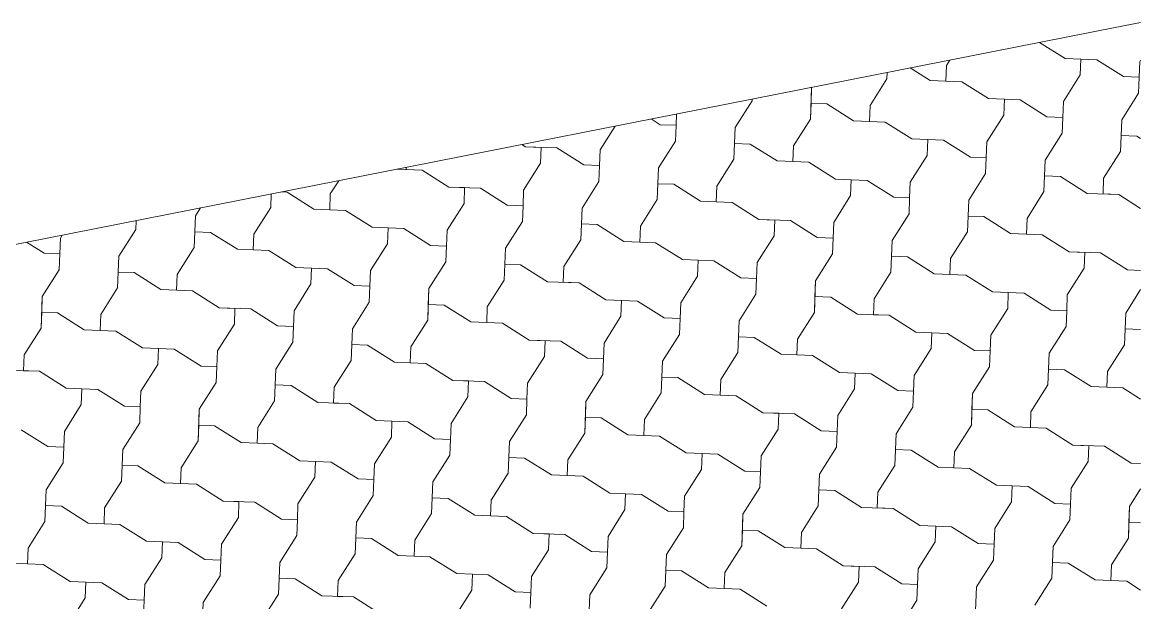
# Model space of a CAD drawing. Header units: metres. Extents: x -111189 to -108577, y -72951 to -72647.
# Drawn here: x -110692.585 to -110690.757, y -72940.274 to -72939.325 of the extents above; entities that cross this region are included whole.
import ezdxf

# ---------------------------------------------------------------- set-up
doc = ezdxf.new("R2010")
doc.units = ezdxf.units.M
doc.header["$MEASUREMENT"] = 0
doc.set_wipeout_variables(frame=1)
doc.linetypes.add('Dot & Dashed', pattern=[0.670278, 0.3175, -0.176389, 0, -0.176389])
doc.linetypes.add('Wipeout_Contour', pattern=[1, 0, -1])
doc.layers.add('Planta Piso RC_1_0', color=7, linetype='Continuous')
doc.layers.add('Planta Piso RC_1_02 - PASSEIOS', color=7, linetype='Continuous')

# ---------------------------------------------------------------- blocks, each defined once
blk = doc.blocks.new('*X142', base_point=(-110724.9594, -72968.689))
at = {"layer": 'Planta Piso RC_1_02 - PASSEIOS', "color": 253, "linetype": 'Continuous', "lineweight": 9, "ltscale": 1000}
for p, q in [((-110690.9219, -72939.3572), (-110690.8801, -72939.3835)), ((-110690.9219, -72939.3572), (-110690.8801, -72939.3835)), ((-110691.0739, -72939.3948), (-110691.0684, -72939.3861)), ((-110691.0739, -72939.3948), (-110691.0684, -72939.3861)), ((-110690.8801, -72939.3835), (-110690.8543, -72939.3845)), ((-110690.8801, -72939.3835), (-110690.8284, -72939.3856)), ((-110690.8553, -72939.4104), (-110690.8543, -72939.3845)), ((-110690.8284, -72939.3856), (-110690.7846, -72939.4132)), ((-110690.7577, -72939.3884), (-110690.7588, -72939.4142)), ((-110690.7577, -72939.3884), (-110690.7566, -72939.3865)), ((-110691.1714, -72939.4168), (-110691.171, -72939.4063)), ((-110691.1714, -72939.4168), (-110691.171, -72939.4063)), ((-110691.1335, -72939.3989), (-110691.1008, -72939.4196)), ((-110691.0739, -72939.3948), (-110691.0749, -72939.4207)), ((-110691.0739, -72939.3948), (-110691.0749, -72939.4207)), ((-110691.1991, -72939.4606), (-110691.1714, -72939.4168)), ((-110691.1991, -72939.4606), (-110691.1714, -72939.4168)), ((-110691.1008, -72939.4196), (-110691.0491, -72939.4217)), ((-110691.0491, -72939.4217), (-110691.0749, -72939.4207)), ((-110691.0491, -72939.4217), (-110691.0053, -72939.4493)), ((-110691.0491, -72939.4217), (-110691.0053, -72939.4493)), ((-110690.8829, -72939.4542), (-110690.8553, -72939.4104)), ((-110690.7846, -72939.4132), (-110690.7588, -72939.4142)), ((-110690.7598, -72939.4401), (-110690.7588, -72939.4142)), ((-110690.7598, -72939.4401), (-110690.7588, -72939.4142)), ((-110691.2966, -72939.4826), (-110691.2946, -72939.4309)), ((-110691.2946, -72939.4309), (-110691.2956, -72939.4568)), ((-110691.2946, -72939.4309), (-110691.2945, -72939.4307)), ((-110691.2946, -72939.4309), (-110691.2945, -72939.4307)), ((-110690.7874, -72939.4838), (-110690.7598, -72939.4401)), ((-110690.7874, -72939.4838), (-110690.7598, -72939.4401)), ((-110691.4198, -72939.4967), (-110691.3921, -72939.453)), ((-110691.4198, -72939.4967), (-110691.3921, -72939.453)), ((-110691.3921, -72939.453), (-110691.392, -72939.45)), ((-110691.3921, -72939.453), (-110691.392, -72939.45)), ((-110691.2966, -72939.4826), (-110691.2956, -72939.4568)), ((-110691.2697, -72939.4578), (-110691.2956, -72939.4568)), ((-110691.2697, -72939.4578), (-110691.226, -72939.4854)), ((-110691.1991, -72939.4606), (-110691.2001, -72939.4865)), ((-110691.1991, -72939.4606), (-110691.2001, -72939.4865)), ((-110691.0053, -72939.4493), (-110690.9794, -72939.4503)), ((-110691.0053, -72939.4493), (-110690.9536, -72939.4514)), ((-110690.9805, -72939.4762), (-110690.9794, -72939.4503)), ((-110690.9536, -72939.4514), (-110690.9098, -72939.479)), ((-110690.8829, -72939.4542), (-110690.8839, -72939.48)), ((-110691.5569, -72939.4825), (-110691.5421, -72939.4919)), ((-110691.5155, -72939.4744), (-110691.5163, -72939.4929)), ((-110691.3243, -72939.5264), (-110691.2966, -72939.4826)), ((-110691.3243, -72939.5264), (-110691.2966, -72939.4826)), ((-110691.0081, -72939.52), (-110690.9805, -72939.4762)), ((-110690.9098, -72939.479), (-110690.8839, -72939.48)), ((-110690.885, -72939.5059), (-110690.8839, -72939.48)), ((-110690.885, -72939.5059), (-110690.8839, -72939.48)), ((-110691.6404, -72939.5328), (-110691.616, -72939.4942)), ((-110691.5421, -72939.4919), (-110691.5163, -72939.4929)), ((-110691.5173, -72939.5188), (-110691.5163, -72939.4929)), ((-110691.5173, -72939.5188), (-110691.5163, -72939.4929)), ((-110691.4218, -72939.5484), (-110691.4198, -72939.4967)), ((-110691.4198, -72939.4967), (-110691.4208, -72939.5226)), ((-110691.226, -72939.4854), (-110691.1742, -72939.4875)), ((-110691.1742, -72939.4875), (-110691.2001, -72939.4865)), ((-110691.1742, -72939.4875), (-110691.1305, -72939.5151)), ((-110691.1742, -72939.4875), (-110691.1305, -72939.5151)), ((-110690.7895, -72939.5356), (-110690.7874, -72939.4838)), ((-110690.7874, -72939.4838), (-110690.7885, -72939.5097)), ((-110691.5449, -72939.5625), (-110691.5173, -72939.5188)), ((-110691.5449, -72939.5625), (-110691.5173, -72939.5188)), ((-110691.1305, -72939.5151), (-110691.1046, -72939.5161)), ((-110691.1305, -72939.5151), (-110691.0788, -72939.5172)), ((-110691.1056, -72939.542), (-110691.1046, -72939.5161)), ((-110691.0788, -72939.5172), (-110691.035, -72939.5448)), ((-110690.9126, -72939.5497), (-110690.885, -72939.5059)), ((-110690.9126, -72939.5497), (-110690.885, -72939.5059)), ((-110690.7895, -72939.5356), (-110690.7885, -72939.5097)), ((-110690.7626, -72939.5107), (-110690.7885, -72939.5097)), ((-110690.7626, -72939.5107), (-110690.7566, -72939.5145)), ((-110691.7686, -72939.5243), (-110691.7628, -72939.528)), ((-110691.7686, -72939.5243), (-110691.7628, -72939.528)), ((-110691.7628, -72939.528), (-110691.7369, -72939.529)), ((-110691.7628, -72939.528), (-110691.7111, -72939.53)), ((-110691.738, -72939.5549), (-110691.7369, -72939.529)), ((-110691.7111, -72939.53), (-110691.6673, -72939.5577)), ((-110691.6404, -72939.5328), (-110691.6414, -72939.5587)), ((-110691.4218, -72939.5484), (-110691.4208, -72939.5226)), ((-110691.3949, -72939.5236), (-110691.4208, -72939.5226)), ((-110691.3949, -72939.5236), (-110691.3511, -72939.5512)), ((-110691.3243, -72939.5264), (-110691.3253, -72939.5523)), ((-110691.3243, -72939.5264), (-110691.3253, -72939.5523)), ((-110691.0081, -72939.52), (-110691.0091, -72939.5458)), ((-110690.8171, -72939.5793), (-110690.7895, -72939.5356)), ((-110690.8171, -72939.5793), (-110690.7895, -72939.5356)), ((-110691.7656, -72939.5987), (-110691.738, -72939.5549)), ((-110691.4494, -72939.5922), (-110691.4218, -72939.5484)), ((-110691.4494, -72939.5922), (-110691.4218, -72939.5484)), ((-110691.3511, -72939.5512), (-110691.2994, -72939.5533)), ((-110691.2994, -72939.5533), (-110691.3253, -72939.5523)), ((-110691.2994, -72939.5533), (-110691.2557, -72939.5809)), ((-110691.2994, -72939.5533), (-110691.2557, -72939.5809)), ((-110691.1333, -72939.5858), (-110691.1056, -72939.542)), ((-110691.035, -72939.5448), (-110691.0091, -72939.5458)), ((-110691.0101, -72939.5717), (-110691.0091, -72939.5458)), ((-110691.0101, -72939.5717), (-110691.0091, -72939.5458)), ((-110690.9147, -72939.6014), (-110690.9126, -72939.5497)), ((-110690.9126, -72939.5497), (-110690.9136, -72939.5755)), ((-110691.9723, -72939.5646), (-110691.9318, -72939.5662)), ((-110691.9575, -72939.5616), (-110691.9576, -72939.5651)), ((-110691.9575, -72939.5616), (-110691.9576, -72939.5651)), ((-110691.9318, -72939.5662), (-110691.9576, -72939.5651)), ((-110691.9318, -72939.5662), (-110691.888, -72939.5938)), ((-110691.9318, -72939.5662), (-110691.888, -72939.5938)), ((-110691.6673, -72939.5577), (-110691.6414, -72939.5587)), ((-110691.6425, -72939.5846), (-110691.6414, -72939.5587)), ((-110691.6425, -72939.5846), (-110691.6414, -72939.5587)), ((-110691.547, -72939.6143), (-110691.5449, -72939.5625)), ((-110691.5449, -72939.5625), (-110691.546, -72939.5884)), ((-110691.0378, -72939.6155), (-110691.0101, -72939.5717)), ((-110691.0378, -72939.6155), (-110691.0101, -72939.5717)), ((-110692.0818, -72939.6051), (-110692.0681, -72939.5835)), ((-110692.0818, -72939.6051), (-110692.0681, -72939.5835)), ((-110691.6701, -72939.6283), (-110691.6425, -72939.5846)), ((-110691.6701, -72939.6283), (-110691.6425, -72939.5846)), ((-110691.547, -72939.6143), (-110691.546, -72939.5884)), ((-110691.5201, -72939.5894), (-110691.546, -72939.5884)), ((-110691.5201, -72939.5894), (-110691.4763, -72939.6171)), ((-110691.4494, -72939.5922), (-110691.4505, -72939.6181)), ((-110691.4494, -72939.5922), (-110691.4505, -72939.6181)), ((-110691.2557, -72939.5809), (-110691.2298, -72939.582)), ((-110691.2557, -72939.5809), (-110691.2039, -72939.583)), ((-110691.2308, -72939.6078), (-110691.2298, -72939.582)), ((-110691.2039, -72939.583), (-110691.1602, -72939.6106)), ((-110691.1333, -72939.5858), (-110691.1343, -72939.6116)), ((-110690.9147, -72939.6014), (-110690.9136, -72939.5755)), ((-110690.8878, -72939.5765), (-110690.9136, -72939.5755)), ((-110690.8878, -72939.5765), (-110690.844, -72939.6042)), ((-110690.8171, -72939.5793), (-110690.8181, -72939.6052)), ((-110690.8171, -72939.5793), (-110690.8181, -72939.6052)), ((-110692.1793, -72939.6271), (-110692.1784, -72939.6052)), ((-110692.1793, -72939.6271), (-110692.1784, -72939.6052)), ((-110692.1524, -72939.6023), (-110692.1616, -72939.6019)), ((-110692.1524, -72939.6023), (-110692.1087, -72939.6299)), ((-110692.0818, -72939.6051), (-110692.0828, -72939.631)), ((-110692.0818, -72939.6051), (-110692.0828, -72939.631)), ((-110691.888, -72939.5938), (-110691.8621, -72939.5948)), ((-110691.888, -72939.5938), (-110691.8363, -72939.5959)), ((-110691.8631, -72939.6207), (-110691.8621, -72939.5948)), ((-110691.8363, -72939.5959), (-110691.7925, -72939.6235)), ((-110691.7656, -72939.5987), (-110691.7666, -72939.6245)), ((-110691.2585, -72939.6516), (-110691.2308, -72939.6078)), ((-110691.1602, -72939.6106), (-110691.1343, -72939.6116)), ((-110690.9423, -72939.6451), (-110690.9147, -72939.6014)), ((-110690.9423, -72939.6451), (-110690.9147, -72939.6014)), ((-110690.844, -72939.6042), (-110690.7923, -72939.6062)), ((-110690.7923, -72939.6062), (-110690.8181, -72939.6052)), ((-110690.7923, -72939.6062), (-110690.7566, -72939.6288)), ((-110690.7923, -72939.6062), (-110690.7566, -72939.6288)), ((-110692.3024, -72939.6412), (-110692.2942, -72939.6281)), ((-110692.3024, -72939.6412), (-110692.2942, -72939.6281)), ((-110692.2069, -72939.6709), (-110692.1793, -72939.6271)), ((-110692.2069, -72939.6709), (-110692.1793, -72939.6271)), ((-110691.8908, -72939.6645), (-110691.8631, -72939.6207)), ((-110691.7925, -72939.6235), (-110691.7666, -72939.6245)), ((-110691.7677, -72939.6504), (-110691.7666, -72939.6245)), ((-110691.7677, -72939.6504), (-110691.7666, -72939.6245)), ((-110691.6722, -72939.6801), (-110691.6701, -72939.6283)), ((-110691.6701, -72939.6283), (-110691.6711, -72939.6542)), ((-110691.5746, -72939.658), (-110691.547, -72939.6143)), ((-110691.5746, -72939.658), (-110691.547, -72939.6143)), ((-110691.4763, -72939.6171), (-110691.4246, -72939.6191)), ((-110691.4246, -72939.6191), (-110691.4505, -72939.6181)), ((-110691.4246, -72939.6191), (-110691.3808, -72939.6467)), ((-110691.4246, -72939.6191), (-110691.3808, -72939.6467)), ((-110691.1353, -72939.6375), (-110691.1343, -72939.6116)), ((-110691.1353, -72939.6375), (-110691.1343, -72939.6116)), ((-110691.0398, -72939.6672), (-110691.0378, -72939.6155)), ((-110691.0378, -72939.6155), (-110691.0388, -72939.6413)), ((-110692.3045, -72939.6929), (-110692.3024, -72939.6412)), ((-110692.3024, -72939.6412), (-110692.3035, -72939.6671)), ((-110692.1087, -72939.6299), (-110692.0569, -72939.632)), ((-110692.0569, -72939.632), (-110692.0828, -72939.631)), ((-110692.0569, -72939.632), (-110692.0132, -72939.6596)), ((-110692.0569, -72939.632), (-110692.0132, -72939.6596)), ((-110691.3808, -72939.6467), (-110691.355, -72939.6478)), ((-110691.3808, -72939.6467), (-110691.3291, -72939.6488)), ((-110691.356, -72939.6736), (-110691.355, -72939.6478)), ((-110691.163, -72939.6813), (-110691.1353, -72939.6375)), ((-110691.163, -72939.6813), (-110691.1353, -72939.6375)), ((-110691.0398, -72939.6672), (-110691.0388, -72939.6413)), ((-110691.0129, -72939.6423), (-110691.0388, -72939.6413)), ((-110691.0129, -72939.6423), (-110690.9692, -72939.67)), ((-110690.9423, -72939.6451), (-110690.9433, -72939.671)), ((-110690.9423, -72939.6451), (-110690.9433, -72939.671)), ((-110692.4276, -72939.707), (-110692.4, -72939.6632)), ((-110692.4276, -72939.707), (-110692.4, -72939.6632)), ((-110692.4, -72939.6632), (-110692.3994, -72939.6489)), ((-110692.4, -72939.6632), (-110692.3994, -72939.6489)), ((-110692.0132, -72939.6596), (-110691.9873, -72939.6606)), ((-110692.0132, -72939.6596), (-110691.9614, -72939.6617)), ((-110691.9883, -72939.6865), (-110691.9873, -72939.6606)), ((-110691.9614, -72939.6617), (-110691.9177, -72939.6893)), ((-110691.8908, -72939.6645), (-110691.8918, -72939.6903)), ((-110691.7953, -72939.6941), (-110691.7677, -72939.6504)), ((-110691.7953, -72939.6941), (-110691.7677, -72939.6504)), ((-110691.6722, -72939.6801), (-110691.6711, -72939.6542)), ((-110691.6453, -72939.6552), (-110691.6711, -72939.6542)), ((-110691.6453, -72939.6552), (-110691.6015, -72939.6829)), ((-110691.5746, -72939.658), (-110691.5756, -72939.6839)), ((-110691.5746, -72939.658), (-110691.5756, -72939.6839)), ((-110691.3291, -72939.6488), (-110691.2853, -72939.6764)), ((-110691.2585, -72939.6516), (-110691.2595, -72939.6774)), ((-110692.5784, -72939.6842), (-110692.55, -72939.7022)), ((-110692.5231, -72939.6773), (-110692.5241, -72939.7032)), ((-110692.5231, -72939.6773), (-110692.5202, -72939.6727)), ((-110692.3045, -72939.6929), (-110692.3035, -72939.6671)), ((-110692.2776, -72939.6681), (-110692.3035, -72939.6671)), ((-110692.2776, -72939.6681), (-110692.2338, -72939.6957)), ((-110692.2069, -72939.6709), (-110692.208, -72939.6968)), ((-110692.2069, -72939.6709), (-110692.208, -72939.6968)), ((-110691.6998, -72939.7238), (-110691.6722, -72939.6801)), ((-110691.6998, -72939.7238), (-110691.6722, -72939.6801)), ((-110691.6015, -72939.6829), (-110691.5498, -72939.6849)), ((-110691.5498, -72939.6849), (-110691.5756, -72939.6839)), ((-110691.3836, -72939.7174), (-110691.356, -72939.6736)), ((-110691.2853, -72939.6764), (-110691.2595, -72939.6774)), ((-110691.2605, -72939.7033), (-110691.2595, -72939.6774)), ((-110691.2605, -72939.7033), (-110691.2595, -72939.6774)), ((-110691.165, -72939.733), (-110691.163, -72939.6813)), ((-110691.163, -72939.6813), (-110691.164, -72939.7071)), ((-110691.0675, -72939.711), (-110691.0398, -72939.6672)), ((-110691.0675, -72939.711), (-110691.0398, -72939.6672)), ((-110690.9692, -72939.67), (-110690.9175, -72939.672)), ((-110690.9175, -72939.672), (-110690.9433, -72939.671)), ((-110690.9175, -72939.672), (-110690.8737, -72939.6997)), ((-110690.9175, -72939.672), (-110690.8737, -72939.6997)), ((-110692.55, -72939.7022), (-110692.5241, -72939.7032)), ((-110692.3321, -72939.7367), (-110692.3045, -72939.6929)), ((-110692.3321, -72939.7367), (-110692.3045, -72939.6929)), ((-110692.2338, -72939.6957), (-110692.1821, -72939.6978)), ((-110692.1821, -72939.6978), (-110692.208, -72939.6968)), ((-110692.1821, -72939.6978), (-110692.1383, -72939.7254)), ((-110692.1821, -72939.6978), (-110692.1383, -72939.7254)), ((-110692.016, -72939.7303), (-110691.9883, -72939.6865)), ((-110691.9177, -72939.6893), (-110691.8918, -72939.6903)), ((-110691.8928, -72939.7162), (-110691.8918, -72939.6903)), ((-110691.8928, -72939.7162), (-110691.8918, -72939.6903)), ((-110691.7973, -72939.7459), (-110691.7953, -72939.6941)), ((-110691.7953, -72939.6941), (-110691.7963, -72939.72)), ((-110691.5498, -72939.6849), (-110691.506, -72939.7125)), ((-110691.5498, -72939.6849), (-110691.506, -72939.7125)), ((-110690.8737, -72939.6997), (-110690.8478, -72939.7007)), ((-110690.8737, -72939.6997), (-110690.822, -72939.7017)), ((-110690.8488, -72939.7266), (-110690.8478, -72939.7007)), ((-110690.822, -72939.7017), (-110690.7782, -72939.7294)), ((-110692.5252, -72939.7291), (-110692.5241, -72939.7032)), ((-110692.5252, -72939.7291), (-110692.5241, -72939.7032)), ((-110692.4297, -72939.7587), (-110692.4276, -72939.707)), ((-110692.4276, -72939.707), (-110692.4286, -72939.7329)), ((-110691.9205, -72939.76), (-110691.8928, -72939.7162)), ((-110691.9205, -72939.76), (-110691.8928, -72939.7162)), ((-110691.7973, -72939.7459), (-110691.7963, -72939.72)), ((-110691.7705, -72939.721), (-110691.7963, -72939.72)), ((-110691.506, -72939.7125), (-110691.4801, -72939.7136)), ((-110691.506, -72939.7125), (-110691.4543, -72939.7146)), ((-110691.4812, -72939.7394), (-110691.4801, -72939.7136)), ((-110691.4543, -72939.7146), (-110691.4105, -72939.7422)), ((-110691.3836, -72939.7174), (-110691.3847, -72939.7433)), ((-110691.2881, -72939.7471), (-110691.2605, -72939.7033)), ((-110691.2881, -72939.7471), (-110691.2605, -72939.7033)), ((-110691.165, -72939.733), (-110691.164, -72939.7071)), ((-110691.1381, -72939.7082), (-110691.164, -72939.7071)), ((-110691.1381, -72939.7082), (-110691.0944, -72939.7358)), ((-110691.0675, -72939.711), (-110691.0685, -72939.7368)), ((-110691.0675, -72939.711), (-110691.0685, -72939.7368)), ((-110692.5528, -72939.7728), (-110692.5252, -72939.7291)), ((-110692.5528, -72939.7728), (-110692.5252, -72939.7291)), ((-110692.4297, -72939.7587), (-110692.4286, -72939.7329)), ((-110692.4028, -72939.7339), (-110692.4286, -72939.7329)), ((-110692.4028, -72939.7339), (-110692.359, -72939.7615)), ((-110692.3321, -72939.7367), (-110692.3331, -72939.7626)), ((-110692.3321, -72939.7367), (-110692.3331, -72939.7626)), ((-110692.1383, -72939.7254), (-110692.1125, -72939.7264)), ((-110692.1383, -72939.7254), (-110692.0866, -72939.7275)), ((-110692.1135, -72939.7523), (-110692.1125, -72939.7264)), ((-110692.0866, -72939.7275), (-110692.0428, -72939.7551)), ((-110692.016, -72939.7303), (-110692.017, -72939.7561)), ((-110691.7705, -72939.721), (-110691.7267, -72939.7487)), ((-110691.6998, -72939.7238), (-110691.7008, -72939.7497)), ((-110691.6998, -72939.7238), (-110691.7008, -72939.7497)), ((-110691.1926, -72939.7768), (-110691.165, -72939.733)), ((-110691.1926, -72939.7768), (-110691.165, -72939.733)), ((-110691.0944, -72939.7358), (-110691.0426, -72939.7378)), ((-110691.0426, -72939.7378), (-110691.0685, -72939.7368)), ((-110691.0426, -72939.7378), (-110690.9989, -72939.7655)), ((-110691.0426, -72939.7378), (-110690.9989, -72939.7655)), ((-110690.8765, -72939.7703), (-110690.8488, -72939.7266)), ((-110690.7782, -72939.7294), (-110690.7566, -72939.7302)), ((-110692.1411, -72939.7961), (-110692.1135, -72939.7523)), ((-110692.0428, -72939.7551), (-110692.017, -72939.7561)), ((-110692.018, -72939.782), (-110692.017, -72939.7561)), ((-110692.018, -72939.782), (-110692.017, -72939.7561)), ((-110691.825, -72939.7896), (-110691.7973, -72939.7459)), ((-110691.825, -72939.7896), (-110691.7973, -72939.7459)), ((-110691.7267, -72939.7487), (-110691.675, -72939.7507)), ((-110691.675, -72939.7507), (-110691.7008, -72939.7497)), ((-110691.675, -72939.7507), (-110691.6312, -72939.7784)), ((-110691.675, -72939.7507), (-110691.6312, -72939.7784)), ((-110691.5088, -72939.7832), (-110691.4812, -72939.7394)), ((-110691.4105, -72939.7422), (-110691.3847, -72939.7433)), ((-110691.3857, -72939.7691), (-110691.3847, -72939.7433)), ((-110691.3857, -72939.7691), (-110691.3847, -72939.7433)), ((-110691.2902, -72939.7988), (-110691.2881, -72939.7471)), ((-110691.2881, -72939.7471), (-110691.2892, -72939.7729)), ((-110692.5548, -72939.8245), (-110692.5528, -72939.7728)), ((-110692.5528, -72939.7728), (-110692.5538, -72939.7987)), ((-110692.4573, -72939.8025), (-110692.4297, -72939.7587)), ((-110692.4573, -72939.8025), (-110692.4297, -72939.7587)), ((-110692.359, -72939.7615), (-110692.3073, -72939.7636)), ((-110692.3073, -72939.7636), (-110692.3331, -72939.7626)), ((-110692.3073, -72939.7636), (-110692.2635, -72939.7912)), ((-110692.3073, -72939.7636), (-110692.2635, -72939.7912)), ((-110691.9225, -72939.8117), (-110691.9205, -72939.76)), ((-110691.9205, -72939.76), (-110691.9215, -72939.7858)), ((-110691.4133, -72939.8129), (-110691.3857, -72939.7691)), ((-110691.4133, -72939.8129), (-110691.3857, -72939.7691)), ((-110691.2902, -72939.7988), (-110691.2892, -72939.7729)), ((-110691.2633, -72939.774), (-110691.2892, -72939.7729)), ((-110691.2633, -72939.774), (-110691.2195, -72939.8016)), ((-110690.9989, -72939.7655), (-110690.973, -72939.7665)), ((-110690.9989, -72939.7655), (-110690.9471, -72939.7675)), ((-110690.974, -72939.7924), (-110690.973, -72939.7665)), ((-110690.9471, -72939.7675), (-110690.9034, -72939.7952)), ((-110690.8765, -72939.7703), (-110690.8775, -72939.7962)), ((-110690.781, -72939.8), (-110690.7566, -72939.7613)), ((-110690.781, -72939.8), (-110690.7566, -72939.7613)), ((-110692.2635, -72939.7912), (-110692.2377, -72939.7923)), ((-110692.2635, -72939.7912), (-110692.2118, -72939.7933)), ((-110692.2387, -72939.8181), (-110692.2377, -72939.7923)), ((-110692.2118, -72939.7933), (-110692.168, -72939.8209)), ((-110692.0456, -72939.8258), (-110692.018, -72939.782)), ((-110692.0456, -72939.8258), (-110692.018, -72939.782)), ((-110691.9225, -72939.8117), (-110691.9215, -72939.7858)), ((-110691.8956, -72939.7868), (-110691.9215, -72939.7858)), ((-110691.8956, -72939.7868), (-110691.8519, -72939.8145)), ((-110691.825, -72939.7896), (-110691.826, -72939.8155)), ((-110691.825, -72939.7896), (-110691.826, -72939.8155)), ((-110691.6312, -72939.7784), (-110691.6053, -72939.7794)), ((-110691.6312, -72939.7784), (-110691.5795, -72939.7804)), ((-110691.6064, -72939.8052), (-110691.6053, -72939.7794)), ((-110691.5795, -72939.7804), (-110691.5357, -72939.808)), ((-110691.5088, -72939.7832), (-110691.5098, -72939.8091)), ((-110691.1926, -72939.7768), (-110691.1937, -72939.8026)), ((-110691.1926, -72939.7768), (-110691.1937, -72939.8026)), ((-110691.0017, -72939.8361), (-110690.974, -72939.7924)), ((-110692.5548, -72939.8245), (-110692.5538, -72939.7987)), ((-110692.528, -72939.7997), (-110692.5538, -72939.7987)), ((-110692.528, -72939.7997), (-110692.4842, -72939.8273)), ((-110692.4573, -72939.8025), (-110692.4583, -72939.8284)), ((-110692.4573, -72939.8025), (-110692.4583, -72939.8284)), ((-110692.1411, -72939.7961), (-110692.1422, -72939.8219)), ((-110691.9501, -72939.8554), (-110691.9225, -72939.8117)), ((-110691.9501, -72939.8554), (-110691.9225, -72939.8117)), ((-110691.634, -72939.849), (-110691.6064, -72939.8052)), ((-110691.5357, -72939.808), (-110691.5098, -72939.8091)), ((-110691.5109, -72939.8349), (-110691.5098, -72939.8091)), ((-110691.5109, -72939.8349), (-110691.5098, -72939.8091)), ((-110691.3178, -72939.8426), (-110691.2902, -72939.7988)), ((-110691.3178, -72939.8426), (-110691.2902, -72939.7988)), ((-110691.2195, -72939.8016), (-110691.1678, -72939.8036)), ((-110691.1678, -72939.8036), (-110691.1937, -72939.8026)), ((-110691.1678, -72939.8036), (-110691.124, -72939.8313)), ((-110691.1678, -72939.8036), (-110691.124, -72939.8313)), ((-110690.9034, -72939.7952), (-110690.8775, -72939.7962)), ((-110690.8785, -72939.822), (-110690.8775, -72939.7962)), ((-110690.8785, -72939.822), (-110690.8775, -72939.7962)), ((-110690.783, -72939.8517), (-110690.781, -72939.8)), ((-110690.781, -72939.8), (-110690.782, -72939.8259)), ((-110692.5825, -72939.8683), (-110692.5548, -72939.8245)), ((-110692.5825, -72939.8683), (-110692.5548, -72939.8245)), ((-110692.4842, -72939.8273), (-110692.4325, -72939.8294)), ((-110692.4325, -72939.8294), (-110692.4583, -72939.8284)), ((-110692.4325, -72939.8294), (-110692.3887, -72939.857)), ((-110692.4325, -72939.8294), (-110692.3887, -72939.857)), ((-110692.2663, -72939.8619), (-110692.2387, -72939.8181)), ((-110692.168, -72939.8209), (-110692.1422, -72939.8219)), ((-110692.1432, -72939.8478), (-110692.1422, -72939.8219)), ((-110692.1432, -72939.8478), (-110692.1422, -72939.8219)), ((-110692.0477, -72939.8775), (-110692.0456, -72939.8258)), ((-110692.0456, -72939.8258), (-110692.0467, -72939.8516)), ((-110691.8519, -72939.8145), (-110691.8001, -72939.8165)), ((-110691.8001, -72939.8165), (-110691.826, -72939.8155)), ((-110691.8001, -72939.8165), (-110691.7564, -72939.8442)), ((-110691.8001, -72939.8165), (-110691.7564, -72939.8442)), ((-110691.4154, -72939.8646), (-110691.4133, -72939.8129)), ((-110691.4133, -72939.8129), (-110691.4143, -72939.8387)), ((-110690.9062, -72939.8658), (-110690.8785, -72939.822)), ((-110690.9062, -72939.8658), (-110690.8785, -72939.822)), ((-110690.783, -72939.8517), (-110690.782, -72939.8259)), ((-110690.7566, -72939.8269), (-110690.782, -72939.8259)), ((-110692.1708, -72939.8916), (-110692.1432, -72939.8478)), ((-110692.1708, -72939.8916), (-110692.1432, -72939.8478)), ((-110691.7564, -72939.8442), (-110691.7305, -72939.8452)), ((-110691.7564, -72939.8442), (-110691.7046, -72939.8462)), ((-110691.7315, -72939.871), (-110691.7305, -72939.8452)), ((-110691.7046, -72939.8462), (-110691.6609, -72939.8738)), ((-110691.5385, -72939.8787), (-110691.5109, -72939.8349)), ((-110691.5385, -72939.8787), (-110691.5109, -72939.8349)), ((-110691.4154, -72939.8646), (-110691.4143, -72939.8387)), ((-110691.3885, -72939.8398), (-110691.4143, -72939.8387)), ((-110691.3885, -72939.8398), (-110691.3447, -72939.8674)), ((-110691.3178, -72939.8426), (-110691.3188, -72939.8684)), ((-110691.3178, -72939.8426), (-110691.3188, -72939.8684)), ((-110691.124, -72939.8313), (-110691.0982, -72939.8323)), ((-110691.124, -72939.8313), (-110691.0723, -72939.8333)), ((-110691.0992, -72939.8582), (-110691.0982, -72939.8323)), ((-110691.0723, -72939.8333), (-110691.0285, -72939.861)), ((-110691.0017, -72939.8361), (-110691.0027, -72939.862)), ((-110692.3887, -72939.857), (-110692.3628, -72939.8581)), ((-110692.3887, -72939.857), (-110692.337, -72939.8591)), ((-110692.3639, -72939.8839), (-110692.3628, -72939.8581)), ((-110692.337, -72939.8591), (-110692.2932, -72939.8867)), ((-110692.2663, -72939.8619), (-110692.2673, -72939.8877)), ((-110692.0477, -72939.8775), (-110692.0467, -72939.8516)), ((-110692.0208, -72939.8526), (-110692.0467, -72939.8516)), ((-110692.0208, -72939.8526), (-110691.977, -72939.8803)), ((-110691.9501, -72939.8554), (-110691.9512, -72939.8813)), ((-110691.9501, -72939.8554), (-110691.9512, -72939.8813)), ((-110691.634, -72939.849), (-110691.635, -72939.8749)), ((-110691.443, -72939.9084), (-110691.4154, -72939.8646)), ((-110691.443, -72939.9084), (-110691.4154, -72939.8646)), ((-110691.1268, -72939.9019), (-110691.0992, -72939.8582)), ((-110691.0285, -72939.861), (-110691.0027, -72939.862)), ((-110691.0037, -72939.8879), (-110691.0027, -72939.862)), ((-110691.0037, -72939.8879), (-110691.0027, -72939.862)), ((-110690.9082, -72939.9175), (-110690.9062, -72939.8658)), ((-110690.9062, -72939.8658), (-110690.9072, -72939.8917)), ((-110690.8107, -72939.8955), (-110690.783, -72939.8517)), ((-110690.8107, -72939.8955), (-110690.783, -72939.8517)), ((-110692.5825, -72939.8683), (-110692.5835, -72939.8942)), ((-110692.5825, -72939.8683), (-110692.5835, -72939.8942)), ((-110692.3915, -72939.9277), (-110692.3639, -72939.8839)), ((-110692.0753, -72939.9213), (-110692.0477, -72939.8775)), ((-110692.0753, -72939.9213), (-110692.0477, -72939.8775)), ((-110691.977, -72939.8803), (-110691.9253, -72939.8823)), ((-110691.9253, -72939.8823), (-110691.9512, -72939.8813)), ((-110691.9253, -72939.8823), (-110691.8815, -72939.91)), ((-110691.9253, -72939.8823), (-110691.8815, -72939.91)), ((-110691.7592, -72939.9148), (-110691.7315, -72939.871)), ((-110691.6609, -72939.8738), (-110691.635, -72939.8749)), ((-110691.636, -72939.9007), (-110691.635, -72939.8749)), ((-110691.636, -72939.9007), (-110691.635, -72939.8749)), ((-110691.5405, -72939.9304), (-110691.5385, -72939.8787)), ((-110691.5385, -72939.8787), (-110691.5395, -72939.9046)), ((-110691.3447, -72939.8674), (-110691.293, -72939.8695)), ((-110691.293, -72939.8695), (-110691.3188, -72939.8684)), ((-110691.293, -72939.8695), (-110691.2492, -72939.8971)), ((-110691.293, -72939.8695), (-110691.2492, -72939.8971)), ((-110692.6094, -72939.8932), (-110692.5576, -72939.8952)), ((-110692.5576, -72939.8952), (-110692.5835, -72939.8942)), ((-110692.5576, -72939.8952), (-110692.5139, -72939.9228)), ((-110692.5576, -72939.8952), (-110692.5139, -72939.9228)), ((-110692.2932, -72939.8867), (-110692.2673, -72939.8877)), ((-110692.2684, -72939.9136), (-110692.2673, -72939.8877)), ((-110692.2684, -72939.9136), (-110692.2673, -72939.8877)), ((-110692.1729, -72939.9433), (-110692.1708, -72939.8916)), ((-110692.1708, -72939.8916), (-110692.1718, -72939.9174)), ((-110691.6637, -72939.9445), (-110691.636, -72939.9007)), ((-110691.6637, -72939.9445), (-110691.636, -72939.9007)), ((-110691.2492, -72939.8971), (-110691.2234, -72939.8981)), ((-110691.2492, -72939.8971), (-110691.1975, -72939.8991)), ((-110691.2244, -72939.924), (-110691.2234, -72939.8981)), ((-110691.1975, -72939.8991), (-110691.1537, -72939.9268)), ((-110691.1268, -72939.9019), (-110691.1279, -72939.9278)), ((-110691.0313, -72939.9316), (-110691.0037, -72939.8879)), ((-110691.0313, -72939.9316), (-110691.0037, -72939.8879)), ((-110690.9082, -72939.9175), (-110690.9072, -72939.8917)), ((-110690.8813, -72939.8927), (-110690.9072, -72939.8917)), ((-110690.8813, -72939.8927), (-110690.8376, -72939.9203)), ((-110690.8107, -72939.8955), (-110690.8117, -72939.9214)), ((-110690.8107, -72939.8955), (-110690.8117, -72939.9214)), ((-110692.296, -72939.9574), (-110692.2684, -72939.9136)), ((-110692.296, -72939.9574), (-110692.2684, -72939.9136)), ((-110692.1729, -72939.9433), (-110692.1718, -72939.9174)), ((-110692.146, -72939.9185), (-110692.1718, -72939.9174)), ((-110692.146, -72939.9185), (-110692.1022, -72939.9461)), ((-110692.0753, -72939.9213), (-110692.0764, -72939.9471)), ((-110692.0753, -72939.9213), (-110692.0764, -72939.9471)), ((-110691.8815, -72939.91), (-110691.8557, -72939.911)), ((-110691.8815, -72939.91), (-110691.8298, -72939.912)), ((-110691.8567, -72939.9369), (-110691.8557, -72939.911)), ((-110691.8298, -72939.912), (-110691.7861, -72939.9397)), ((-110691.7592, -72939.9148), (-110691.7602, -72939.9407)), ((-110691.5405, -72939.9304), (-110691.5395, -72939.9046)), ((-110691.5137, -72939.9056), (-110691.5395, -72939.9046)), ((-110691.5137, -72939.9056), (-110691.4699, -72939.9332)), ((-110691.443, -72939.9084), (-110691.444, -72939.9342)), ((-110691.443, -72939.9084), (-110691.444, -72939.9342)), ((-110690.9359, -72939.9613), (-110690.9082, -72939.9175)), ((-110690.9359, -72939.9613), (-110690.9082, -72939.9175)), ((-110690.8376, -72939.9203), (-110690.7858, -72939.9224)), ((-110690.7858, -72939.9224), (-110690.8117, -72939.9214)), ((-110692.5139, -72939.9228), (-110692.488, -72939.9239)), ((-110692.5139, -72939.9228), (-110692.4621, -72939.9249)), ((-110692.489, -72939.9497), (-110692.488, -72939.9239)), ((-110692.4621, -72939.9249), (-110692.4184, -72939.9525)), ((-110692.3915, -72939.9277), (-110692.3925, -72939.9535)), ((-110691.8843, -72939.9806), (-110691.8567, -72939.9369)), ((-110691.7861, -72939.9397), (-110691.7602, -72939.9407)), ((-110691.5682, -72939.9742), (-110691.5405, -72939.9304)), ((-110691.5682, -72939.9742), (-110691.5405, -72939.9304)), ((-110691.4699, -72939.9332), (-110691.4182, -72939.9353)), ((-110691.4182, -72939.9353), (-110691.444, -72939.9342)), ((-110691.4182, -72939.9353), (-110691.3744, -72939.9629)), ((-110691.4182, -72939.9353), (-110691.3744, -72939.9629)), ((-110691.252, -72939.9677), (-110691.2244, -72939.924)), ((-110691.1537, -72939.9268), (-110691.1279, -72939.9278)), ((-110691.1289, -72939.9537), (-110691.1279, -72939.9278)), ((-110691.1289, -72939.9537), (-110691.1279, -72939.9278)), ((-110691.0334, -72939.9833), (-110691.0313, -72939.9316)), ((-110691.0313, -72939.9316), (-110691.0324, -72939.9575)), ((-110690.7858, -72939.9224), (-110690.7566, -72939.9409)), ((-110690.7858, -72939.9224), (-110690.7566, -72939.9409)), ((-110692.5167, -72939.9935), (-110692.489, -72939.9497)), ((-110692.4184, -72939.9525), (-110692.3925, -72939.9535)), ((-110692.3935, -72939.9794), (-110692.3925, -72939.9535)), ((-110692.3935, -72939.9794), (-110692.3925, -72939.9535)), ((-110692.298, -72940.0091), (-110692.296, -72939.9574)), ((-110692.296, -72939.9574), (-110692.297, -72939.9832)), ((-110692.2005, -72939.9871), (-110692.1729, -72939.9433)), ((-110692.2005, -72939.9871), (-110692.1729, -72939.9433)), ((-110692.1022, -72939.9461), (-110692.0505, -72939.9481)), ((-110692.0505, -72939.9481), (-110692.0764, -72939.9471)), ((-110692.0505, -72939.9481), (-110692.0067, -72939.9758)), ((-110692.0505, -72939.9481), (-110692.0067, -72939.9758)), ((-110691.7612, -72939.9665), (-110691.7602, -72939.9407)), ((-110691.7612, -72939.9665), (-110691.7602, -72939.9407)), ((-110691.6657, -72939.9962), (-110691.6637, -72939.9445)), ((-110691.6637, -72939.9445), (-110691.6647, -72939.9704)), ((-110691.1565, -72939.9974), (-110691.1289, -72939.9537)), ((-110691.1565, -72939.9974), (-110691.1289, -72939.9537)), ((-110691.0334, -72939.9833), (-110691.0324, -72939.9575)), ((-110691.0065, -72939.9585), (-110691.0324, -72939.9575)), ((-110691.0065, -72939.9585), (-110690.9627, -72939.9861)), ((-110692.0067, -72939.9758), (-110691.9809, -72939.9768)), ((-110692.0067, -72939.9758), (-110691.955, -72939.9778)), ((-110691.9819, -72940.0027), (-110691.9809, -72939.9768)), ((-110691.7889, -72940.0103), (-110691.7612, -72939.9665)), ((-110691.7889, -72940.0103), (-110691.7612, -72939.9665)), ((-110691.6657, -72939.9962), (-110691.6647, -72939.9704)), ((-110691.6388, -72939.9714), (-110691.6647, -72939.9704)), ((-110691.6388, -72939.9714), (-110691.5951, -72939.999)), ((-110691.5682, -72939.9742), (-110691.5692, -72940)), ((-110691.5682, -72939.9742), (-110691.5692, -72940)), ((-110691.3744, -72939.9629), (-110691.3485, -72939.9639)), ((-110691.3744, -72939.9629), (-110691.3227, -72939.9649)), ((-110691.3496, -72939.9898), (-110691.3485, -72939.9639)), ((-110691.3227, -72939.9649), (-110691.2789, -72939.9926)), ((-110691.252, -72939.9677), (-110691.253, -72939.9936)), ((-110690.9359, -72939.9613), (-110690.9369, -72939.9872)), ((-110690.9359, -72939.9613), (-110690.9369, -72939.9872)), ((-110692.5873, -72939.9907), (-110692.5436, -72940.0183)), ((-110692.5167, -72939.9935), (-110692.5177, -72940.0194)), ((-110692.4212, -72940.0232), (-110692.3935, -72939.9794)), ((-110692.4212, -72940.0232), (-110692.3935, -72939.9794)), ((-110692.298, -72940.0091), (-110692.297, -72939.9832)), ((-110692.2712, -72939.9843), (-110692.297, -72939.9832)), ((-110692.2712, -72939.9843), (-110692.2274, -72940.0119)), ((-110692.2005, -72939.9871), (-110692.2015, -72940.0129)), ((-110692.2005, -72939.9871), (-110692.2015, -72940.0129)), ((-110691.955, -72939.9778), (-110691.9112, -72940.0055)), ((-110691.8843, -72939.9806), (-110691.8854, -72940.0065)), ((-110691.3772, -72940.0336), (-110691.3496, -72939.9898)), ((-110691.2789, -72939.9926), (-110691.253, -72939.9936)), ((-110691.2541, -72940.0195), (-110691.253, -72939.9936)), ((-110691.2541, -72940.0195), (-110691.253, -72939.9936)), ((-110691.061, -72940.0271), (-110691.0334, -72939.9833)), ((-110691.061, -72940.0271), (-110691.0334, -72939.9833)), ((-110690.9627, -72939.9861), (-110690.911, -72939.9882)), ((-110690.911, -72939.9882), (-110690.9369, -72939.9872)), ((-110690.911, -72939.9882), (-110690.8672, -72940.0158)), ((-110690.911, -72939.9882), (-110690.8672, -72940.0158)), ((-110692.3257, -72940.0529), (-110692.298, -72940.0091)), ((-110692.3257, -72940.0529), (-110692.298, -72940.0091)), ((-110692.2274, -72940.0119), (-110692.1757, -72940.0139)), ((-110692.1757, -72940.0139), (-110692.2015, -72940.0129)), ((-110692.0095, -72940.0464), (-110691.9819, -72940.0027)), ((-110691.9112, -72940.0055), (-110691.8854, -72940.0065)), ((-110691.8864, -72940.0323), (-110691.8854, -72940.0065)), ((-110691.8864, -72940.0323), (-110691.8854, -72940.0065)), ((-110691.7909, -72940.062), (-110691.7889, -72940.0103)), ((-110691.7889, -72940.0103), (-110691.7899, -72940.0362)), ((-110691.6934, -72940.04), (-110691.6657, -72939.9962)), ((-110691.6934, -72940.04), (-110691.6657, -72939.9962)), ((-110691.5951, -72939.999), (-110691.5433, -72940.0011)), ((-110691.5433, -72940.0011), (-110691.5692, -72940)), ((-110691.5433, -72940.0011), (-110691.4996, -72940.0287)), ((-110691.5433, -72940.0011), (-110691.4996, -72940.0287)), ((-110691.1586, -72940.0492), (-110691.1565, -72939.9974)), ((-110691.1565, -72939.9974), (-110691.1576, -72940.0233)), ((-110692.5436, -72940.0183), (-110692.5177, -72940.0194)), ((-110692.5187, -72940.0452), (-110692.5177, -72940.0194)), ((-110692.5187, -72940.0452), (-110692.5177, -72940.0194)), ((-110692.4232, -72940.0749), (-110692.4212, -72940.0232)), ((-110692.4212, -72940.0232), (-110692.4222, -72940.049)), ((-110692.1757, -72940.0139), (-110692.1319, -72940.0416)), ((-110692.1757, -72940.0139), (-110692.1319, -72940.0416)), ((-110691.4996, -72940.0287), (-110691.4737, -72940.0297)), ((-110691.4996, -72940.0287), (-110691.4479, -72940.0308)), ((-110691.4747, -72940.0556), (-110691.4737, -72940.0297)), ((-110691.4479, -72940.0308), (-110691.4041, -72940.0584)), ((-110691.2817, -72940.0632), (-110691.2541, -72940.0195)), ((-110691.2817, -72940.0632), (-110691.2541, -72940.0195)), ((-110691.1586, -72940.0492), (-110691.1576, -72940.0233)), ((-110691.1317, -72940.0243), (-110691.1576, -72940.0233)), ((-110691.1317, -72940.0243), (-110691.0879, -72940.052)), ((-110691.061, -72940.0271), (-110691.0621, -72940.053)), ((-110691.061, -72940.0271), (-110691.0621, -72940.053)), ((-110690.8672, -72940.0158), (-110690.8414, -72940.0169)), ((-110690.8672, -72940.0158), (-110690.8155, -72940.0179)), ((-110690.8424, -72940.0427), (-110690.8414, -72940.0169)), ((-110690.8155, -72940.0179), (-110690.7718, -72940.0455)), ((-110692.5464, -72940.089), (-110692.5187, -72940.0452)), ((-110692.5464, -72940.089), (-110692.5187, -72940.0452)), ((-110692.4232, -72940.0749), (-110692.4222, -72940.049)), ((-110692.3963, -72940.0501), (-110692.4222, -72940.049)), ((-110692.3963, -72940.0501), (-110692.3526, -72940.0777)), ((-110692.1319, -72940.0416), (-110692.106, -72940.0426)), ((-110692.1319, -72940.0416), (-110692.0802, -72940.0436)), ((-110692.1071, -72940.0685), (-110692.106, -72940.0426)), ((-110692.0802, -72940.0436), (-110692.0364, -72940.0713)), ((-110692.0095, -72940.0464), (-110692.0105, -72940.0723)), ((-110691.914, -72940.0761), (-110691.8864, -72940.0323)), ((-110691.914, -72940.0761), (-110691.8864, -72940.0323)), ((-110691.7909, -72940.062), (-110691.7899, -72940.0362)), ((-110691.764, -72940.0372), (-110691.7899, -72940.0362)), ((-110691.764, -72940.0372), (-110691.7202, -72940.0648)), ((-110691.6934, -72940.04), (-110691.6944, -72940.0659)), ((-110691.6934, -72940.04), (-110691.6944, -72940.0659)), ((-110691.3772, -72940.0336), (-110691.3782, -72940.0594)), ((-110691.1862, -72940.0929), (-110691.1586, -72940.0492)), ((-110691.1862, -72940.0929), (-110691.1586, -72940.0492)), ((-110690.87, -72940.0865), (-110690.8424, -72940.0427)), ((-110690.7718, -72940.0455), (-110690.7566, -72940.0461)), ((-110692.3257, -72940.0529), (-110692.3267, -72940.0787)), ((-110692.3257, -72940.0529), (-110692.3267, -72940.0787)), ((-110691.8185, -72940.1058), (-110691.7909, -72940.062)), ((-110691.8185, -72940.1058), (-110691.7909, -72940.062)), ((-110691.7202, -72940.0648), (-110691.6685, -72940.0669)), ((-110691.6685, -72940.0669), (-110691.6944, -72940.0659)), ((-110691.6685, -72940.0669), (-110691.6248, -72940.0945)), ((-110691.6685, -72940.0669), (-110691.6248, -72940.0945)), ((-110691.5024, -72940.0994), (-110691.4747, -72940.0556)), ((-110691.4041, -72940.0584), (-110691.3782, -72940.0594)), ((-110691.3792, -72940.0853), (-110691.3782, -72940.0594)), ((-110691.3792, -72940.0853), (-110691.3782, -72940.0594)), ((-110691.2838, -72940.115), (-110691.2817, -72940.0632)), ((-110691.2817, -72940.0632), (-110691.2827, -72940.0891)), ((-110691.0879, -72940.052), (-110691.0362, -72940.054)), ((-110691.0362, -72940.054), (-110691.0621, -72940.053)), ((-110691.0362, -72940.054), (-110690.9924, -72940.0816)), ((-110691.0362, -72940.054), (-110690.9924, -72940.0816)), ((-110692.4509, -72940.1187), (-110692.4232, -72940.0749)), ((-110692.4509, -72940.1187), (-110692.4232, -72940.0749)), ((-110692.3526, -72940.0777), (-110692.3008, -72940.0798)), ((-110692.3008, -72940.0798), (-110692.3267, -72940.0787)), ((-110692.3008, -72940.0798), (-110692.2571, -72940.1074)), ((-110692.3008, -72940.0798), (-110692.2571, -72940.1074)), ((-110692.1347, -72940.1122), (-110692.1071, -72940.0685)), ((-110692.0364, -72940.0713), (-110692.0105, -72940.0723)), ((-110692.0116, -72940.0982), (-110692.0105, -72940.0723)), ((-110692.0116, -72940.0982), (-110692.0105, -72940.0723)), ((-110691.9161, -72940.1278), (-110691.914, -72940.0761)), ((-110691.914, -72940.0761), (-110691.9151, -72940.102)), ((-110691.4069, -72940.129), (-110691.3792, -72940.0853)), ((-110691.4069, -72940.129), (-110691.3792, -72940.0853)), ((-110690.9924, -72940.0816), (-110690.9666, -72940.0827)), ((-110690.9924, -72940.0816), (-110690.9407, -72940.0837)), ((-110690.9676, -72940.1085), (-110690.9666, -72940.0827)), ((-110690.9407, -72940.0837), (-110690.8969, -72940.1113)), ((-110690.87, -72940.0865), (-110690.8711, -72940.1123)), ((-110692.5484, -72940.1407), (-110692.5464, -72940.089)), ((-110692.5464, -72940.089), (-110692.5474, -72940.1148)), ((-110692.0392, -72940.1419), (-110692.0116, -72940.0982)), ((-110692.0392, -72940.1419), (-110692.0116, -72940.0982)), ((-110691.9161, -72940.1278), (-110691.9151, -72940.102)), ((-110691.8892, -72940.103), (-110691.9151, -72940.102)), ((-110691.8892, -72940.103), (-110691.8454, -72940.1306)), ((-110691.6248, -72940.0945), (-110691.5989, -72940.0955)), ((-110691.6248, -72940.0945), (-110691.573, -72940.0966)), ((-110691.5999, -72940.1214), (-110691.5989, -72940.0955)), ((-110691.573, -72940.0966), (-110691.5293, -72940.1242)), ((-110691.5024, -72940.0994), (-110691.5034, -72940.1252)), ((-110691.2838, -72940.115), (-110691.2827, -72940.0891)), ((-110691.2569, -72940.0901), (-110691.2827, -72940.0891)), ((-110691.2569, -72940.0901), (-110691.2131, -72940.1178)), ((-110691.1862, -72940.0929), (-110691.1872, -72940.1188)), ((-110691.1862, -72940.0929), (-110691.1872, -72940.1188)), ((-110690.7746, -72940.1162), (-110690.7566, -72940.0877)), ((-110690.7746, -72940.1162), (-110690.7566, -72940.0877)), ((-110692.5484, -72940.1407), (-110692.5474, -72940.1148)), ((-110692.5215, -72940.1159), (-110692.5474, -72940.1148)), ((-110692.5215, -72940.1159), (-110692.4777, -72940.1435)), ((-110692.4509, -72940.1187), (-110692.4519, -72940.1445)), ((-110692.4509, -72940.1187), (-110692.4519, -72940.1445)), ((-110692.2571, -72940.1074), (-110692.2312, -72940.1084)), ((-110692.2571, -72940.1074), (-110692.2054, -72940.1094)), ((-110692.2322, -72940.1343), (-110692.2312, -72940.1084)), ((-110692.2054, -72940.1094), (-110692.1616, -72940.1371)), ((-110692.1347, -72940.1122), (-110692.1357, -72940.1381)), ((-110691.8185, -72940.1058), (-110691.8196, -72940.1317)), ((-110691.8185, -72940.1058), (-110691.8196, -72940.1317)), ((-110691.6276, -72940.1652), (-110691.5999, -72940.1214)), ((-110691.3114, -72940.1587), (-110691.2838, -72940.115)), ((-110691.3114, -72940.1587), (-110691.2838, -72940.115)), ((-110691.2131, -72940.1178), (-110691.1614, -72940.1198)), ((-110691.1614, -72940.1198), (-110691.1872, -72940.1188)), ((-110691.1614, -72940.1198), (-110691.1176, -72940.1474)), ((-110691.1614, -72940.1198), (-110691.1176, -72940.1474)), ((-110690.9952, -72940.1523), (-110690.9676, -72940.1085)), ((-110690.8969, -72940.1113), (-110690.8711, -72940.1123)), ((-110690.8721, -72940.1382), (-110690.8711, -72940.1123)), ((-110690.8721, -72940.1382), (-110690.8711, -72940.1123)), ((-110690.7766, -72940.1679), (-110690.7746, -72940.1162)), ((-110690.7746, -72940.1162), (-110690.7756, -72940.142)), ((-110692.576, -72940.1845), (-110692.5484, -72940.1407)), ((-110692.576, -72940.1845), (-110692.5484, -72940.1407)), ((-110692.2599, -72940.178), (-110692.2322, -72940.1343)), ((-110692.1616, -72940.1371), (-110692.1357, -72940.1381)), ((-110692.1367, -72940.164), (-110692.1357, -72940.1381)), ((-110692.1367, -72940.164), (-110692.1357, -72940.1381)), ((-110691.9437, -72940.1716), (-110691.9161, -72940.1278)), ((-110691.9437, -72940.1716), (-110691.9161, -72940.1278)), ((-110691.8454, -72940.1306), (-110691.7937, -72940.1327)), ((-110691.7937, -72940.1327), (-110691.8196, -72940.1317)), ((-110691.7937, -72940.1327), (-110691.7499, -72940.1603)), ((-110691.7937, -72940.1327), (-110691.7499, -72940.1603)), ((-110691.5293, -72940.1242), (-110691.5034, -72940.1252)), ((-110691.5044, -72940.1511), (-110691.5034, -72940.1252)), ((-110691.5044, -72940.1511), (-110691.5034, -72940.1252)), ((-110691.4089, -72940.1808), (-110691.4069, -72940.129)), ((-110691.4069, -72940.129), (-110691.4079, -72940.1549)), ((-110690.8997, -72940.182), (-110690.8721, -72940.1382)), ((-110690.8997, -72940.182), (-110690.8721, -72940.1382)), ((-110692.4777, -72940.1435), (-110692.426, -72940.1456)), ((-110692.426, -72940.1456), (-110692.4519, -72940.1445)), ((-110692.426, -72940.1456), (-110692.3823, -72940.1732)), ((-110692.426, -72940.1456), (-110692.3823, -72940.1732)), ((-110692.0413, -72940.1936), (-110692.0392, -72940.1419)), ((-110692.0392, -72940.1419), (-110692.0402, -72940.1678)), ((-110691.5321, -72940.1949), (-110691.5044, -72940.1511)), ((-110691.5321, -72940.1949), (-110691.5044, -72940.1511)), ((-110691.4089, -72940.1808), (-110691.4079, -72940.1549)), ((-110691.382, -72940.1559), (-110691.4079, -72940.1549)), ((-110691.382, -72940.1559), (-110691.3383, -72940.1836)), ((-110691.3114, -72940.1587), (-110691.3124, -72940.1846)), ((-110691.3114, -72940.1587), (-110691.3124, -72940.1846)), ((-110691.1176, -72940.1474), (-110691.0917, -72940.1485)), ((-110691.1176, -72940.1474), (-110691.0659, -72940.1495)), ((-110691.0928, -72940.1743), (-110691.0917, -72940.1485)), ((-110691.0659, -72940.1495), (-110691.0221, -72940.1771)), ((-110690.9952, -72940.1523), (-110690.9963, -72940.1782)), ((-110690.7766, -72940.1679), (-110690.7756, -72940.142)), ((-110690.7566, -72940.1428), (-110690.7756, -72940.142)), ((-110692.3823, -72940.1732), (-110692.3564, -72940.1742)), ((-110692.3823, -72940.1732), (-110692.3305, -72940.1752)), ((-110692.3574, -72940.2001), (-110692.3564, -72940.1742)), ((-110692.3305, -72940.1752), (-110692.2868, -72940.2029)), ((-110692.2599, -72940.178), (-110692.2609, -72940.2039)), ((-110692.1644, -72940.2077), (-110692.1367, -72940.164)), ((-110692.1644, -72940.2077), (-110692.1367, -72940.164)), ((-110692.0413, -72940.1936), (-110692.0402, -72940.1678)), ((-110692.0144, -72940.1688), (-110692.0402, -72940.1678)), ((-110692.0144, -72940.1688), (-110691.9706, -72940.1964)), ((-110691.9437, -72940.1716), (-110691.9447, -72940.1975)), ((-110691.9437, -72940.1716), (-110691.9447, -72940.1975)), ((-110691.7499, -72940.1603), (-110691.7241, -72940.1613)), ((-110691.7499, -72940.1603), (-110691.6982, -72940.1624)), ((-110691.7251, -72940.1872), (-110691.7241, -72940.1613)), ((-110691.6982, -72940.1624), (-110691.6544, -72940.19)), ((-110691.6276, -72940.1652), (-110691.6286, -72940.191)), ((-110691.1204, -72940.2181), (-110691.0928, -72940.1743)), ((-110691.0221, -72940.1771), (-110690.9963, -72940.1782)), ((-110690.8042, -72940.2117), (-110690.7766, -72940.1679)), ((-110690.8042, -72940.2117), (-110690.7766, -72940.1679)), ((-110692.576, -72940.1845), (-110692.5771, -72940.2103)), ((-110692.576, -72940.1845), (-110692.5771, -72940.2103)), ((-110692.0689, -72940.2374), (-110692.0413, -72940.1936)), ((-110692.0689, -72940.2374), (-110692.0413, -72940.1936)), ((-110691.7527, -72940.231), (-110691.7251, -72940.1872)), ((-110691.6544, -72940.19), (-110691.6286, -72940.191)), ((-110691.6296, -72940.2169), (-110691.6286, -72940.191)), ((-110691.6296, -72940.2169), (-110691.6286, -72940.191)), ((-110691.5341, -72940.2466), (-110691.5321, -72940.1949)), ((-110691.5321, -72940.1949), (-110691.5331, -72940.2207)), ((-110691.4366, -72940.2245), (-110691.4089, -72940.1808)), ((-110691.4366, -72940.2245), (-110691.4089, -72940.1808)), ((-110691.3383, -72940.1836), (-110691.2866, -72940.1856)), ((-110691.2866, -72940.1856), (-110691.3124, -72940.1846)), ((-110691.2866, -72940.1856), (-110691.2428, -72940.2133)), ((-110691.2866, -72940.1856), (-110691.2428, -72940.2133)), ((-110690.9973, -72940.204), (-110690.9963, -72940.1782)), ((-110690.9973, -72940.204), (-110690.9963, -72940.1782)), ((-110690.9018, -72940.2337), (-110690.8997, -72940.182)), ((-110690.8997, -72940.182), (-110690.9008, -72940.2078)), ((-110692.6029, -72940.2093), (-110692.5512, -72940.2114)), ((-110692.5512, -72940.2114), (-110692.5771, -72940.2103)), ((-110692.5512, -72940.2114), (-110692.5074, -72940.239)), ((-110692.5512, -72940.2114), (-110692.5074, -72940.239)), ((-110692.3851, -72940.2439), (-110692.3574, -72940.2001)), ((-110692.2868, -72940.2029), (-110692.2609, -72940.2039)), ((-110692.2619, -72940.2298), (-110692.2609, -72940.2039)), ((-110692.2619, -72940.2298), (-110692.2609, -72940.2039)), ((-110692.1664, -72940.2595), (-110692.1644, -72940.2077)), ((-110692.1644, -72940.2077), (-110692.1654, -72940.2336)), ((-110691.9706, -72940.1964), (-110691.9189, -72940.1985)), ((-110691.9189, -72940.1985), (-110691.9447, -72940.1975)), ((-110691.9189, -72940.1985), (-110691.8751, -72940.2261)), ((-110691.9189, -72940.1985), (-110691.8751, -72940.2261)), ((-110691.2428, -72940.2133), (-110691.2169, -72940.2143)), ((-110691.2428, -72940.2133), (-110691.1911, -72940.2153)), ((-110691.2179, -72940.2401), (-110691.2169, -72940.2143)), ((-110691.0249, -72940.2478), (-110690.9973, -72940.204)), ((-110691.0249, -72940.2478), (-110690.9973, -72940.204)), ((-110690.9018, -72940.2337), (-110690.9008, -72940.2078)), ((-110690.8749, -72940.2089), (-110690.9008, -72940.2078)), ((-110690.8749, -72940.2089), (-110690.8311, -72940.2365)), ((-110690.8042, -72940.2117), (-110690.8053, -72940.2375)), ((-110690.8042, -72940.2117), (-110690.8053, -72940.2375)), ((-110692.2896, -72940.2735), (-110692.2619, -72940.2298)), ((-110692.2896, -72940.2735), (-110692.2619, -72940.2298)), ((-110691.8751, -72940.2261), (-110691.8492, -72940.2272)), ((-110691.8751, -72940.2261), (-110691.8234, -72940.2282)), ((-110691.8503, -72940.253), (-110691.8492, -72940.2272)), ((-110691.8234, -72940.2282), (-110691.7796, -72940.2558)), ((-110691.7527, -72940.231), (-110691.7538, -72940.2568)), ((-110691.6572, -72940.2607), (-110691.6296, -72940.2169)), ((-110691.6572, -72940.2607), (-110691.6296, -72940.2169)), ((-110691.5341, -72940.2466), (-110691.5331, -72940.2207)), ((-110691.5072, -72940.2217), (-110691.5331, -72940.2207)), ((-110691.5072, -72940.2217), (-110691.4635, -72940.2494)), ((-110691.4366, -72940.2245), (-110691.4376, -72940.2504)), ((-110691.4366, -72940.2245), (-110691.4376, -72940.2504)), ((-110691.1911, -72940.2153), (-110691.1473, -72940.2429)), ((-110691.1204, -72940.2181), (-110691.1214, -72940.244)), ((-110692.5074, -72940.239), (-110692.4816, -72940.24)), ((-110692.5074, -72940.239), (-110692.4557, -72940.2411)), ((-110692.4826, -72940.2659), (-110692.4816, -72940.24)), ((-110692.4557, -72940.2411), (-110692.4119, -72940.2687)), ((-110692.3851, -72940.2439), (-110692.3861, -72940.2697)), ((-110692.1664, -72940.2595), (-110692.1654, -72940.2336)), ((-110692.1395, -72940.2346), (-110692.1654, -72940.2336)), ((-110692.1395, -72940.2346), (-110692.0958, -72940.2623)), ((-110692.0689, -72940.2374), (-110692.0699, -72940.2633)), ((-110692.0689, -72940.2374), (-110692.0699, -72940.2633)), ((-110691.5617, -72940.2903), (-110691.5341, -72940.2466)), ((-110691.5617, -72940.2903), (-110691.5341, -72940.2466)), ((-110691.4635, -72940.2494), (-110691.4117, -72940.2514)), ((-110691.4117, -72940.2514), (-110691.4376, -72940.2504)), ((-110691.2456, -72940.2839), (-110691.2179, -72940.2401)), ((-110691.1473, -72940.2429), (-110691.1214, -72940.244)), ((-110691.1225, -72940.2698), (-110691.1214, -72940.244)), ((-110691.1225, -72940.2698), (-110691.1214, -72940.244)), ((-110691.027, -72940.2995), (-110691.0249, -72940.2478)), ((-110691.0249, -72940.2478), (-110691.0259, -72940.2736)), ((-110690.9294, -72940.2775), (-110690.9018, -72940.2337)), ((-110690.9294, -72940.2775), (-110690.9018, -72940.2337)), ((-110690.8311, -72940.2365), (-110690.7794, -72940.2385)), ((-110690.7794, -72940.2385), (-110690.8053, -72940.2375)), ((-110690.7794, -72940.2385), (-110690.7566, -72940.253)), ((-110690.7794, -72940.2385), (-110690.7566, -72940.253)), ((-110692.5102, -72940.3097), (-110692.4826, -72940.2659)), ((-110692.4119, -72940.2687), (-110692.3861, -72940.2697)), ((-110692.1941, -72940.3032), (-110692.1664, -72940.2595)), ((-110692.1941, -72940.3032), (-110692.1664, -72940.2595)), ((-110692.0958, -72940.2623), (-110692.0441, -72940.2643)), ((-110692.0441, -72940.2643), (-110692.0699, -72940.2633)), ((-110692.0441, -72940.2643), (-110692.0003, -72940.2919)), ((-110692.0441, -72940.2643), (-110692.0003, -72940.2919)), ((-110691.8779, -72940.2968), (-110691.8503, -72940.253)), ((-110691.7796, -72940.2558), (-110691.7538, -72940.2568)), ((-110691.7548, -72940.2827), (-110691.7538, -72940.2568)), ((-110691.7548, -72940.2827), (-110691.7538, -72940.2568)), ((-110691.6593, -72940.3124), (-110691.6572, -72940.2607)), ((-110691.6572, -72940.2607), (-110691.6583, -72940.2865)), ((-110691.4117, -72940.2514), (-110691.368, -72940.2791)), ((-110691.4117, -72940.2514), (-110691.368, -72940.2791)), ((-110692.3871, -72940.2956), (-110692.3861, -72940.2697)), ((-110692.3871, -72940.2956), (-110692.3861, -72940.2697)), ((-110692.2916, -72940.3253), (-110692.2896, -72940.2735)), ((-110692.2896, -72940.2735), (-110692.2906, -72940.2994)), ((-110691.1501, -72940.3136), (-110691.1225, -72940.2698)), ((-110691.1501, -72940.3136), (-110691.1225, -72940.2698))]:
    blk.add_line(p, q, dxfattribs=at)

msp = doc.modelspace()

# ---------------------------------------------------------------- wipeouts: each hides what was drawn before it
at = {"color": 254, "linetype": 'Wipeout_Contour', "lineweight": 0, "ltscale": 1856047.595941045}
msp.add_wipeout([(-110716.1489, -72944.338), (-110716.1489, -72945.801), (-110713.5716, -72945.2887), (-110709.7562, -72944.5303), (-110708.5565, -72944.2918), (-110697.2426, -72942.043), (-110693.5535, -72941.3098), (-110690.7566, -72940.7538), (-110690.7566, -72939.3245), (-110693.8258, -72939.9305), (-110697.5176, -72940.6594), (-110708.8326, -72942.8934), (-110710.0326, -72943.1304), (-110713.8489, -72943.8839)], dxfattribs=at).dxf.layer = 'Planta Piso RC_1_02 - PASSEIOS'

# ---------------------------------------------------------------- next in the draw order: linework, layer by layer
at = {"layer": 'Planta Piso RC_1_02 - PASSEIOS', "color": 7, "linetype": 'Continuous', "lineweight": 13, "ltscale": 1000, "flags": 128}
msp.add_lwpolyline([(-110716.1489, -72944.338), (-110713.8489, -72943.8839), (-110710.0326, -72943.1304), (-110708.8326, -72942.8934), (-110697.5176, -72940.6594), (-110693.8258, -72939.9305), (-110690.7566, -72939.3245)], dxfattribs=at)

# ---------------------------------------------------------------- next in the draw order: block references
at = {"layer": 'Planta Piso RC_1_0', "color": 7, "linetype": 'Dot & Dashed', "lineweight": 13, "ltscale": 10}
msp.add_blockref('*X142', (-110724.9594, -72968.689), dxfattribs=at)

doc.saveas('drawing.dxf')
